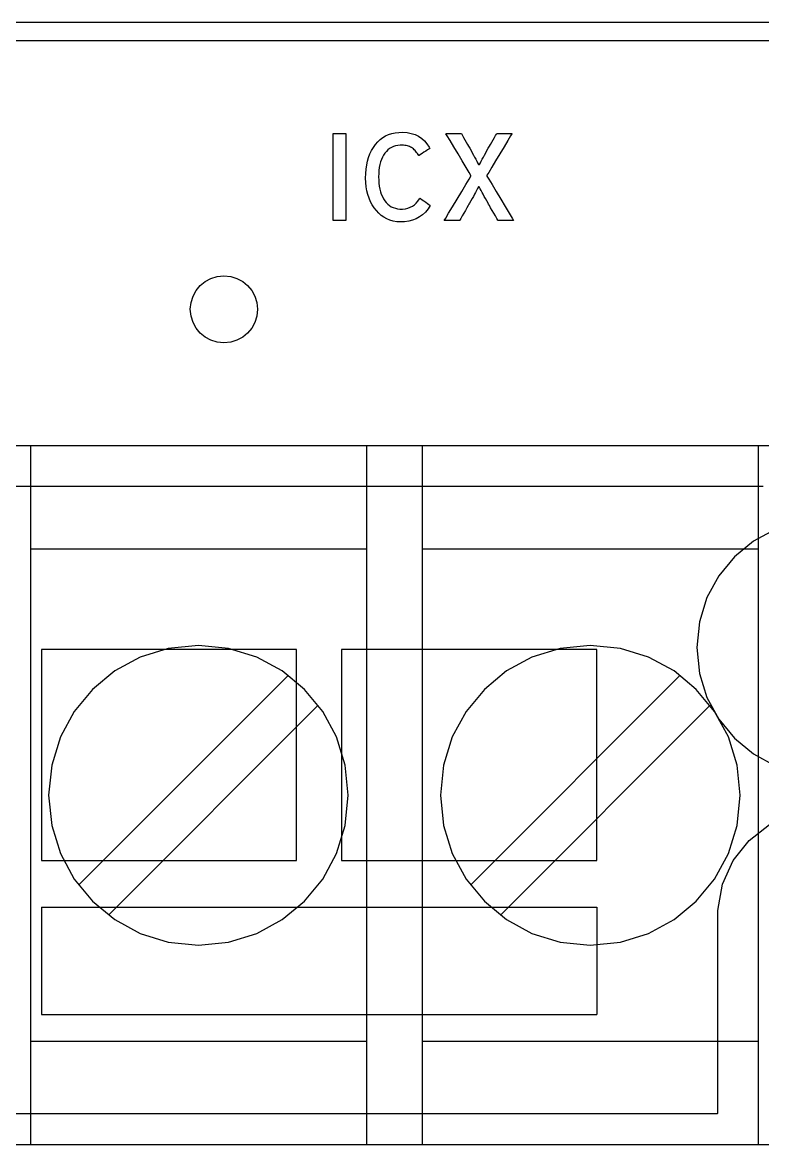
# Model space of a CAD drawing. Extents: x 1 to 47.7, y 0.2 to 33.4.
# Drawn here: x 31.551 to 32.378, y 10.859 to 12.112 of the extents above; entities that cross this region are included whole.
import ezdxf

# ---------------------------------------------------------------- set-up
doc = ezdxf.new("R2010")
doc.units = 0
doc.header["$MEASUREMENT"] = 0
for name, color, linetype in [('1_1__SCREW_TERMINAL_BLOCK_', 7, 'CONTINUOUS'), ('1_2__SCREW_TERMINAL_BLOCK_', 7, 'CONTINUOUS'), ('1_3__CONNECTORIZED_RELAY__', 7, 'CONTINUOUS'), ('1_4__CONNECTORIZED_RELAY__', 7, 'CONTINUOUS')]:
    doc.layers.add(name, color=color, linetype=linetype)

msp = doc.modelspace()

# ---------------------------------------------------------------- linework, layer by layer
at = {"layer": '1_1__SCREW_TERMINAL_BLOCK_'}
for points in [[(35.7684, 12.1115), (35.6209, 12.1115), (35.4715, 12.1115), (35.3202, 12.1115), (35.1673, 12.1115), (35.0127, 12.1115), (34.8566, 12.1115), (34.6991, 12.1115), (34.5404, 12.1115), (34.3804, 12.1115), (34.2193, 12.1115), (34.0572, 12.1115), (33.8942, 12.1115), (33.7305, 12.1115), (33.401, 12.1115), (33.0696, 12.1115), (32.4044, 12.1115), (32.0722, 12.1115), (31.7414, 12.1115), (31.4127, 12.1115)], [(31.4146, 12.0915), (31.5678, 12.0915), (31.8762, 12.0915), (32.1864, 12.0915), (32.4977, 12.0915), (33.1206, 12.0915), (33.4307, 12.0915), (33.7387, 12.0915), (33.8918, 12.0915), (34.0441, 12.0915), (34.1955, 12.0915), (34.3459, 12.0915), (34.4953, 12.0915), (34.6435, 12.0915), (34.7904, 12.0915), (34.936, 12.0915), (35.0801, 12.0915), (35.2226, 12.0915), (35.3635, 12.0915), (35.5027, 12.0915), (35.64, 12.0915), (35.7754, 12.0915)], [(31.8983, 11.8902), (31.8983, 11.9874), (31.9124, 11.9874), (31.9124, 11.8902), (31.8983, 11.8902)], [(32.3863, 11.6386), (32.3458, 11.6386), (32.2945, 11.6386), (32.2332, 11.6386), (32.1628, 11.6386), (32.0839, 11.6386), (31.9975, 11.6386), (31.9043, 11.6386), (31.8051, 11.6386), (31.7009, 11.6386), (31.4802, 11.6386)], [(31.5603, 11.6386), (31.5603, 10.8586)], [(31.9353, 11.6386), (31.9353, 10.8586)], [(31.9977, 11.6386), (31.9977, 10.8586)], [(32.3727, 11.6386), (32.3727, 10.8586)], [(31.9353, 11.5235), (31.5603, 11.5235)], [(32.3727, 11.5235), (31.9977, 11.5235)], [(31.8482, 11.3826), (31.6139, 11.1483)], [(32.2857, 11.3826), (32.0514, 11.1483)], [(31.8816, 11.3492), (31.6473, 11.1149)], [(32.3191, 11.3492), (32.0849, 11.1149)], [(31.9353, 10.9737), (31.5603, 10.9737)], [(32.3727, 10.9737), (31.9977, 10.9737)], [(31.4802, 10.8586), (31.7009, 10.8586), (31.8051, 10.8586), (31.9043, 10.8586), (31.9975, 10.8586), (32.0839, 10.8586), (32.1628, 10.8586), (32.2332, 10.8586), (32.2945, 10.8586), (32.3458, 10.8586), (32.3863, 10.8586)]]:
    msp.add_lwpolyline(points, dxfattribs=at)
for points in [[(32.0066, 11.9072), (32.0041, 11.9033), (32.0013, 11.8998), (31.9981, 11.8968), (31.9947, 11.8943), (31.9909, 11.8922), (31.9869, 11.8906), (31.9825, 11.8895), (31.9778, 11.8888), (31.9731, 11.8887), (31.9691, 11.889), (31.9652, 11.8897), (31.9615, 11.8908), (31.9581, 11.8922), (31.9549, 11.894), (31.9519, 11.8961), (31.9491, 11.8986), (31.9465, 11.9014), (31.944, 11.9045), (31.9419, 11.9078), (31.94, 11.9114), (31.9383, 11.9152), (31.937, 11.9193), (31.9359, 11.9236), (31.9352, 11.9281), (31.9346, 11.9328), (31.9344, 11.9378), (31.9345, 11.9429), (31.9349, 11.9477), (31.9356, 11.9524), (31.9365, 11.9568), (31.9378, 11.9609), (31.9393, 11.9649), (31.9411, 11.9686), (31.9431, 11.972), (31.9455, 11.9753), (31.948, 11.9782), (31.9507, 11.9808), (31.9536, 11.983), (31.9568, 11.9849), (31.9601, 11.9864), (31.9637, 11.9875), (31.9675, 11.9884), (31.9715, 11.9888), (31.976, 11.9889), (31.9809, 11.9885), (31.9854, 11.9876), (31.9896, 11.9863), (31.9935, 11.9844), (31.997, 11.9821), (32.0001, 11.9794), (32.0029, 11.9761), (32.0054, 11.9724), (32.0061, 11.9707), (32.0051, 11.9701), (32.0036, 11.9691), (32.0016, 11.9678), (31.9995, 11.9665), (31.9974, 11.9651), (31.9956, 11.964), (31.9943, 11.9631), (31.9938, 11.9628), (31.9931, 11.9639), (31.9922, 11.9652), (31.9914, 11.9664), (31.9905, 11.9675), (31.9896, 11.9685), (31.9887, 11.9694), (31.9877, 11.9703), (31.9868, 11.9711), (31.9858, 11.9718), (31.9847, 11.9723), (31.9835, 11.9729), (31.9823, 11.9733), (31.981, 11.9737), (31.9797, 11.974), (31.9782, 11.9742), (31.9767, 11.9744), (31.9752, 11.9744), (31.9731, 11.9744), (31.9704, 11.9742), (31.9679, 11.9737), (31.9655, 11.973), (31.9633, 11.972), (31.9612, 11.9708), (31.9593, 11.9693), (31.9576, 11.9676), (31.956, 11.9657), (31.9545, 11.9635), (31.9532, 11.9611), (31.9521, 11.9585), (31.9511, 11.9558), (31.9503, 11.9528), (31.9497, 11.9497), (31.9493, 11.9463), (31.949, 11.9428), (31.9489, 11.9391), (31.949, 11.9354), (31.9492, 11.9319), (31.9497, 11.9286), (31.9503, 11.9254), (31.951, 11.9225), (31.9519, 11.9197), (31.9531, 11.9171), (31.9543, 11.9147), (31.9558, 11.9125), (31.9574, 11.9104), (31.9591, 11.9086), (31.961, 11.9071), (31.963, 11.9058), (31.9652, 11.9048), (31.9676, 11.904), (31.9701, 11.9035), (31.9727, 11.9032), (31.9757, 11.9032), (31.9788, 11.9035), (31.9816, 11.9041), (31.9843, 11.9051), (31.9867, 11.9063), (31.989, 11.9079), (31.991, 11.9098), (31.9929, 11.9121), (31.9945, 11.9146), (31.9952, 11.9152), (31.9961, 11.9145), (31.9977, 11.9134), (31.9995, 11.9122), (32.0015, 11.9108), (32.0035, 11.9094), (32.0051, 11.9083), (32.0062, 11.9075)], [(32.0824, 11.8902), (32.082, 11.8909), (32.0809, 11.8927), (32.0794, 11.8954), (32.0776, 11.8985), (32.0758, 11.9017), (32.074, 11.9047), (32.0726, 11.9072), (32.0717, 11.9087), (32.0711, 11.9098), (32.0696, 11.9124), (32.0682, 11.9149), (32.0669, 11.9173), (32.0657, 11.9196), (32.0644, 11.9218), (32.0633, 11.9239), (32.0622, 11.9259), (32.0612, 11.9278), (32.0603, 11.9279), (32.0593, 11.926), (32.0583, 11.924), (32.0572, 11.9218), (32.056, 11.9196), (32.0547, 11.9173), (32.0534, 11.9149), (32.0519, 11.9124), (32.0504, 11.9098), (32.0498, 11.9087), (32.0489, 11.9072), (32.0475, 11.9047), (32.0458, 11.9017), (32.044, 11.8985), (32.0422, 11.8954), (32.0407, 11.8927), (32.0396, 11.8909), (32.0393, 11.8902), (32.0386, 11.8902), (32.037, 11.8902), (32.0346, 11.8902), (32.0318, 11.8902), (32.0289, 11.8902), (32.0262, 11.8902), (32.0239, 11.8902), (32.0225, 11.8902), (32.0222, 11.8903), (32.0238, 11.893), (32.0271, 11.8985), (32.0315, 11.9058), (32.0366, 11.9142), (32.0417, 11.9227), (32.0463, 11.9304), (32.0499, 11.9364), (32.052, 11.9399), (32.052, 11.9408), (32.0501, 11.944), (32.0467, 11.9497), (32.0423, 11.9569), (32.0376, 11.9649), (32.0328, 11.9727), (32.0287, 11.9797), (32.0256, 11.9848), (32.0241, 11.9873), (32.0244, 11.9874), (32.0259, 11.9874), (32.0281, 11.9874), (32.0309, 11.9874), (32.0339, 11.9874), (32.0367, 11.9874), (32.0391, 11.9874), (32.0408, 11.9874), (32.0414, 11.9874), (32.0417, 11.9868), (32.0426, 11.9853), (32.0438, 11.9831), (32.0453, 11.9806), (32.0468, 11.9779), (32.0482, 11.9754), (32.0494, 11.9734), (32.0501, 11.9721), (32.0507, 11.9711), (32.0521, 11.9685), (32.0535, 11.966), (32.0549, 11.9635), (32.0561, 11.9612), (32.0573, 11.959), (32.0585, 11.9568), (32.0595, 11.9548), (32.0605, 11.9528), (32.0615, 11.9528), (32.0625, 11.9547), (32.0635, 11.9567), (32.0647, 11.9588), (32.0659, 11.9611), (32.0671, 11.9634), (32.0685, 11.9658), (32.0699, 11.9684), (32.0714, 11.971), (32.0719, 11.9721), (32.0727, 11.9734), (32.0738, 11.9754), (32.0753, 11.9779), (32.0768, 11.9806), (32.0783, 11.9831), (32.0796, 11.9853), (32.0804, 11.9868), (32.0808, 11.9874), (32.0814, 11.9874), (32.083, 11.9874), (32.0854, 11.9874), (32.0882, 11.9874), (32.0911, 11.9874), (32.0938, 11.9874), (32.0961, 11.9874), (32.0975, 11.9874), (32.0978, 11.9873), (32.0963, 11.9848), (32.0932, 11.9797), (32.0891, 11.9728), (32.0843, 11.9649), (32.0796, 11.957), (32.0752, 11.9498), (32.0718, 11.9441), (32.0699, 11.9409), (32.0699, 11.94), (32.072, 11.9365), (32.0756, 11.9305), (32.0802, 11.9228), (32.0853, 11.9143), (32.0904, 11.9059), (32.0948, 11.8985), (32.0981, 11.893), (32.0997, 11.8903), (32.0994, 11.8902), (32.0979, 11.8902), (32.0957, 11.8902), (32.0929, 11.8902), (32.09, 11.8902), (32.0871, 11.8902), (32.0847, 11.8902), (32.083, 11.8902)], [(31.8137, 11.7912), (31.813, 11.7836), (31.8108, 11.7766), (31.8073, 11.7702), (31.8027, 11.7647), (31.7972, 11.7601), (31.7908, 11.7566), (31.7838, 11.7545), (31.7762, 11.7537), (31.7687, 11.7545), (31.7616, 11.7566), (31.7553, 11.7601), (31.7497, 11.7647), (31.7451, 11.7702), (31.7417, 11.7766), (31.7395, 11.7836), (31.7387, 11.7912), (31.7395, 11.7987), (31.7417, 11.8058), (31.7451, 11.8122), (31.7497, 11.8177), (31.7553, 11.8223), (31.7616, 11.8257), (31.7687, 11.8279), (31.7762, 11.8287), (31.7838, 11.8279), (31.7908, 11.8257), (31.7972, 11.8223), (31.8027, 11.8177), (31.8073, 11.8122), (31.8108, 11.8058), (31.813, 11.7987)], [(31.915, 11.2486), (31.9116, 11.2823), (31.9019, 11.3137), (31.8865, 11.3422), (31.8661, 11.3669), (31.8413, 11.3874), (31.8129, 11.4029), (31.7815, 11.4126), (31.7478, 11.416), (31.7141, 11.4126), (31.6827, 11.4029), (31.6543, 11.3874), (31.6295, 11.3669), (31.6091, 11.3422), (31.5937, 11.3137), (31.5839, 11.2823), (31.5805, 11.2486), (31.5839, 11.2149), (31.5937, 11.1835), (31.6091, 11.1551), (31.6295, 11.1303), (31.6543, 11.1098), (31.6827, 11.0944), (31.7141, 11.0846), (31.7478, 11.0812), (31.7815, 11.0846), (31.8129, 11.0944), (31.8413, 11.1098), (31.8661, 11.1303), (31.8865, 11.1551), (31.9019, 11.1835), (31.9116, 11.2149)], [(32.3526, 11.2486), (32.3492, 11.2823), (32.3394, 11.3137), (32.324, 11.3422), (32.3035, 11.3669), (32.2788, 11.3874), (32.2504, 11.4029), (32.219, 11.4126), (32.1853, 11.416), (32.1515, 11.4126), (32.1201, 11.4029), (32.0917, 11.3874), (32.067, 11.3669), (32.0466, 11.3422), (32.0312, 11.3137), (32.0214, 11.2823), (32.018, 11.2486), (32.0214, 11.2149), (32.0312, 11.1835), (32.0466, 11.1551), (32.067, 11.1303), (32.0917, 11.1098), (32.1201, 11.0944), (32.1515, 11.0846), (32.1853, 11.0812), (32.219, 11.0846), (32.2504, 11.0944), (32.2788, 11.1098), (32.3035, 11.1303), (32.324, 11.1551), (32.3394, 11.1835), (32.3492, 11.2149)]]:
    msp.add_lwpolyline(points, close=True, dxfattribs=at)
at = {"layer": '1_2__SCREW_TERMINAL_BLOCK_'}
for points in [[(35.7684, 12.1115), (35.6209, 12.1115), (35.4715, 12.1115), (35.3202, 12.1115), (35.1673, 12.1115), (35.0127, 12.1115), (34.8566, 12.1115), (34.6991, 12.1115), (34.5404, 12.1115), (34.3804, 12.1115), (34.2193, 12.1115), (34.0572, 12.1115), (33.8942, 12.1115), (33.7305, 12.1115), (33.401, 12.1115), (33.0696, 12.1115), (32.4044, 12.1115), (32.0722, 12.1115), (31.7414, 12.1115), (31.4127, 12.1115)], [(31.4146, 12.0915), (31.5678, 12.0915), (31.8762, 12.0915), (32.1864, 12.0915), (32.4977, 12.0915), (33.1206, 12.0915), (33.4307, 12.0915), (33.7387, 12.0915), (33.8918, 12.0915), (34.0441, 12.0915), (34.1955, 12.0915), (34.3459, 12.0915), (34.4953, 12.0915), (34.6435, 12.0915), (34.7904, 12.0915), (34.936, 12.0915), (35.0801, 12.0915), (35.2226, 12.0915), (35.3635, 12.0915), (35.5027, 12.0915), (35.64, 12.0915), (35.7754, 12.0915)], [(31.8983, 11.8902), (31.8983, 11.9874), (31.9124, 11.9874), (31.9124, 11.8902), (31.8983, 11.8902)], [(32.3972, 11.6386), (32.3741, 11.6386), (32.3458, 11.6386), (32.3128, 11.6386), (32.2752, 11.6386), (32.2332, 11.6386), (32.1872, 11.6386), (32.1374, 11.6386), (32.0839, 11.6386), (31.9671, 11.6386), (31.8388, 11.6386), (31.7009, 11.6386), (31.5552, 11.6386), (31.4039, 11.6386)], [(31.5603, 11.6386), (31.5603, 10.8586)], [(31.9353, 11.6386), (31.9353, 10.8586)], [(31.9977, 11.6386), (31.9977, 10.8586)], [(32.3727, 11.6386), (32.3727, 10.8586)], [(31.9353, 11.5235), (31.5603, 11.5235)], [(32.3727, 11.5235), (31.9977, 11.5235)], [(31.8482, 11.3826), (31.6139, 11.1483)], [(32.2857, 11.3826), (32.0514, 11.1483)], [(31.8816, 11.3492), (31.6473, 11.1149)], [(32.3191, 11.3492), (32.0849, 11.1149)], [(31.9353, 10.9737), (31.5603, 10.9737)], [(32.3727, 10.9737), (31.9977, 10.9737)], [(31.4039, 10.8586), (31.5552, 10.8586), (31.7009, 10.8586), (31.8388, 10.8586), (31.9671, 10.8586), (32.0839, 10.8586), (32.1374, 10.8586), (32.1872, 10.8586), (32.2332, 10.8586), (32.2752, 10.8586), (32.3128, 10.8586), (32.3458, 10.8586), (32.3741, 10.8586), (32.3972, 10.8586)]]:
    msp.add_lwpolyline(points, dxfattribs=at)
for points in [[(32.0066, 11.9072), (32.0041, 11.9033), (32.0013, 11.8998), (31.9981, 11.8968), (31.9947, 11.8943), (31.9909, 11.8922), (31.9869, 11.8906), (31.9825, 11.8895), (31.9778, 11.8888), (31.9731, 11.8887), (31.9691, 11.889), (31.9652, 11.8897), (31.9615, 11.8908), (31.9581, 11.8922), (31.9549, 11.894), (31.9519, 11.8961), (31.9491, 11.8986), (31.9465, 11.9014), (31.944, 11.9045), (31.9419, 11.9078), (31.94, 11.9114), (31.9383, 11.9152), (31.937, 11.9193), (31.9359, 11.9236), (31.9352, 11.9281), (31.9346, 11.9328), (31.9344, 11.9378), (31.9345, 11.9429), (31.9349, 11.9477), (31.9356, 11.9524), (31.9365, 11.9568), (31.9378, 11.9609), (31.9393, 11.9649), (31.9411, 11.9686), (31.9431, 11.972), (31.9455, 11.9753), (31.948, 11.9782), (31.9507, 11.9808), (31.9536, 11.983), (31.9568, 11.9849), (31.9601, 11.9864), (31.9637, 11.9875), (31.9675, 11.9884), (31.9715, 11.9888), (31.976, 11.9889), (31.9809, 11.9885), (31.9854, 11.9876), (31.9896, 11.9863), (31.9935, 11.9844), (31.997, 11.9821), (32.0001, 11.9794), (32.0029, 11.9761), (32.0054, 11.9724), (32.0061, 11.9707), (32.0051, 11.9701), (32.0036, 11.9691), (32.0016, 11.9678), (31.9995, 11.9665), (31.9974, 11.9651), (31.9956, 11.964), (31.9943, 11.9631), (31.9938, 11.9628), (31.9931, 11.9639), (31.9922, 11.9652), (31.9914, 11.9664), (31.9905, 11.9675), (31.9896, 11.9685), (31.9887, 11.9694), (31.9877, 11.9703), (31.9868, 11.9711), (31.9858, 11.9718), (31.9847, 11.9723), (31.9835, 11.9729), (31.9823, 11.9733), (31.981, 11.9737), (31.9797, 11.974), (31.9782, 11.9742), (31.9767, 11.9744), (31.9752, 11.9744), (31.9731, 11.9744), (31.9704, 11.9742), (31.9679, 11.9737), (31.9655, 11.973), (31.9633, 11.972), (31.9612, 11.9708), (31.9593, 11.9693), (31.9576, 11.9676), (31.956, 11.9657), (31.9545, 11.9635), (31.9532, 11.9611), (31.9521, 11.9585), (31.9511, 11.9558), (31.9503, 11.9528), (31.9497, 11.9497), (31.9493, 11.9463), (31.949, 11.9428), (31.9489, 11.9391), (31.949, 11.9354), (31.9492, 11.9319), (31.9497, 11.9286), (31.9503, 11.9254), (31.951, 11.9225), (31.9519, 11.9197), (31.9531, 11.9171), (31.9543, 11.9147), (31.9558, 11.9125), (31.9574, 11.9104), (31.9591, 11.9086), (31.961, 11.9071), (31.963, 11.9058), (31.9652, 11.9048), (31.9676, 11.904), (31.9701, 11.9035), (31.9727, 11.9032), (31.9757, 11.9032), (31.9788, 11.9035), (31.9816, 11.9041), (31.9843, 11.9051), (31.9867, 11.9063), (31.989, 11.9079), (31.991, 11.9098), (31.9929, 11.9121), (31.9945, 11.9146), (31.9952, 11.9152), (31.9961, 11.9145), (31.9977, 11.9134), (31.9995, 11.9122), (32.0015, 11.9108), (32.0035, 11.9094), (32.0051, 11.9083), (32.0062, 11.9075)], [(32.0824, 11.8902), (32.082, 11.8909), (32.0809, 11.8927), (32.0794, 11.8954), (32.0776, 11.8985), (32.0758, 11.9017), (32.074, 11.9047), (32.0726, 11.9072), (32.0717, 11.9087), (32.0711, 11.9098), (32.0696, 11.9124), (32.0682, 11.9149), (32.0669, 11.9173), (32.0657, 11.9196), (32.0644, 11.9218), (32.0633, 11.9239), (32.0622, 11.9259), (32.0612, 11.9278), (32.0603, 11.9279), (32.0593, 11.926), (32.0583, 11.924), (32.0572, 11.9218), (32.056, 11.9196), (32.0547, 11.9173), (32.0534, 11.9149), (32.0519, 11.9124), (32.0504, 11.9098), (32.0498, 11.9087), (32.0489, 11.9072), (32.0475, 11.9047), (32.0458, 11.9017), (32.044, 11.8985), (32.0422, 11.8954), (32.0407, 11.8927), (32.0396, 11.8909), (32.0393, 11.8902), (32.0386, 11.8902), (32.037, 11.8902), (32.0346, 11.8902), (32.0318, 11.8902), (32.0289, 11.8902), (32.0262, 11.8902), (32.0239, 11.8902), (32.0225, 11.8902), (32.0222, 11.8903), (32.0238, 11.893), (32.0271, 11.8985), (32.0315, 11.9058), (32.0366, 11.9142), (32.0417, 11.9227), (32.0463, 11.9304), (32.0499, 11.9364), (32.052, 11.9399), (32.052, 11.9408), (32.0501, 11.944), (32.0467, 11.9497), (32.0423, 11.9569), (32.0376, 11.9649), (32.0328, 11.9727), (32.0287, 11.9797), (32.0256, 11.9848), (32.0241, 11.9873), (32.0244, 11.9874), (32.0259, 11.9874), (32.0281, 11.9874), (32.0309, 11.9874), (32.0339, 11.9874), (32.0367, 11.9874), (32.0391, 11.9874), (32.0408, 11.9874), (32.0414, 11.9874), (32.0417, 11.9868), (32.0426, 11.9853), (32.0438, 11.9831), (32.0453, 11.9806), (32.0468, 11.9779), (32.0482, 11.9754), (32.0494, 11.9734), (32.0501, 11.9721), (32.0507, 11.9711), (32.0521, 11.9685), (32.0535, 11.966), (32.0549, 11.9635), (32.0561, 11.9612), (32.0573, 11.959), (32.0585, 11.9568), (32.0595, 11.9548), (32.0605, 11.9528), (32.0615, 11.9528), (32.0625, 11.9547), (32.0635, 11.9567), (32.0647, 11.9588), (32.0659, 11.9611), (32.0671, 11.9634), (32.0685, 11.9658), (32.0699, 11.9684), (32.0714, 11.971), (32.0719, 11.9721), (32.0727, 11.9734), (32.0738, 11.9754), (32.0753, 11.9779), (32.0768, 11.9806), (32.0783, 11.9831), (32.0796, 11.9853), (32.0804, 11.9868), (32.0808, 11.9874), (32.0814, 11.9874), (32.083, 11.9874), (32.0854, 11.9874), (32.0882, 11.9874), (32.0911, 11.9874), (32.0938, 11.9874), (32.0961, 11.9874), (32.0975, 11.9874), (32.0978, 11.9873), (32.0963, 11.9848), (32.0932, 11.9797), (32.0891, 11.9728), (32.0843, 11.9649), (32.0796, 11.957), (32.0752, 11.9498), (32.0718, 11.9441), (32.0699, 11.9409), (32.0699, 11.94), (32.072, 11.9365), (32.0756, 11.9305), (32.0802, 11.9228), (32.0853, 11.9143), (32.0904, 11.9059), (32.0948, 11.8985), (32.0981, 11.893), (32.0997, 11.8903), (32.0994, 11.8902), (32.0979, 11.8902), (32.0957, 11.8902), (32.0929, 11.8902), (32.09, 11.8902), (32.0871, 11.8902), (32.0847, 11.8902), (32.083, 11.8902)], [(31.8137, 11.7912), (31.813, 11.7836), (31.8108, 11.7766), (31.8073, 11.7702), (31.8027, 11.7647), (31.7972, 11.7601), (31.7908, 11.7566), (31.7838, 11.7545), (31.7762, 11.7537), (31.7687, 11.7545), (31.7616, 11.7566), (31.7553, 11.7601), (31.7497, 11.7647), (31.7451, 11.7702), (31.7417, 11.7766), (31.7395, 11.7836), (31.7387, 11.7912), (31.7395, 11.7987), (31.7417, 11.8058), (31.7451, 11.8122), (31.7497, 11.8177), (31.7553, 11.8223), (31.7616, 11.8257), (31.7687, 11.8279), (31.7762, 11.8287), (31.7838, 11.8279), (31.7908, 11.8257), (31.7972, 11.8223), (31.8027, 11.8177), (31.8073, 11.8122), (31.8108, 11.8058), (31.813, 11.7987)], [(31.915, 11.2486), (31.9116, 11.2823), (31.9019, 11.3137), (31.8865, 11.3422), (31.8661, 11.3669), (31.8413, 11.3874), (31.8129, 11.4029), (31.7815, 11.4126), (31.7478, 11.416), (31.7141, 11.4126), (31.6827, 11.4029), (31.6543, 11.3874), (31.6295, 11.3669), (31.6091, 11.3422), (31.5937, 11.3137), (31.5839, 11.2823), (31.5805, 11.2486), (31.5839, 11.2149), (31.5937, 11.1835), (31.6091, 11.1551), (31.6295, 11.1303), (31.6543, 11.1098), (31.6827, 11.0944), (31.7141, 11.0846), (31.7478, 11.0812), (31.7815, 11.0846), (31.8129, 11.0944), (31.8413, 11.1098), (31.8661, 11.1303), (31.8865, 11.1551), (31.9019, 11.1835), (31.9116, 11.2149)], [(32.3526, 11.2486), (32.3492, 11.2823), (32.3394, 11.3137), (32.324, 11.3422), (32.3035, 11.3669), (32.2788, 11.3874), (32.2504, 11.4029), (32.219, 11.4126), (32.1853, 11.416), (32.1515, 11.4126), (32.1201, 11.4029), (32.0917, 11.3874), (32.067, 11.3669), (32.0466, 11.3422), (32.0312, 11.3137), (32.0214, 11.2823), (32.018, 11.2486), (32.0214, 11.2149), (32.0312, 11.1835), (32.0466, 11.1551), (32.067, 11.1303), (32.0917, 11.1098), (32.1201, 11.0944), (32.1515, 11.0846), (32.1853, 11.0812), (32.219, 11.0846), (32.2504, 11.0944), (32.2788, 11.1098), (32.3035, 11.1303), (32.324, 11.1551), (32.3394, 11.1835), (32.3492, 11.2149)]]:
    msp.add_lwpolyline(points, close=True, dxfattribs=at)
at = {"layer": '1_3__CONNECTORIZED_RELAY__'}
for points in [[(35.7358, 12.1115), (35.5879, 12.1115), (35.438, 12.1115), (35.2864, 12.1115), (35.1331, 12.1115), (34.9781, 12.1115), (34.8217, 12.1115), (34.664, 12.1115), (34.5049, 12.1115), (34.3447, 12.1115), (34.1834, 12.1115), (34.0211, 12.1115), (33.8579, 12.1115), (33.694, 12.1115), (33.3643, 12.1115), (33.0327, 12.1115), (32.7002, 12.1115), (32.0354, 12.1115), (31.7047, 12.1115), (31.3764, 12.1115)], [(31.3751, 12.0915), (31.6139, 12.0915), (31.8544, 12.0915), (32.096, 12.0915), (33.0671, 12.0915), (33.3092, 12.0915), (33.5503, 12.0915), (33.7901, 12.0915), (34.0282, 12.0915), (34.2642, 12.0915), (34.4978, 12.0915), (34.7285, 12.0915), (34.8427, 12.0915), (34.9561, 12.0915), (35.0686, 12.0915), (35.1802, 12.0915), (35.2908, 12.0915), (35.4003, 12.0915), (35.5088, 12.0915), (35.6162, 12.0915), (35.7225, 12.0915)], [(31.8983, 11.8902), (31.8983, 11.9874), (31.9124, 11.9874), (31.9124, 11.8902), (31.8983, 11.8902)], [(32.3781, 11.5935), (32.349, 11.5935), (32.3154, 11.5935), (32.2775, 11.5935), (32.2355, 11.5935), (32.1896, 11.5935), (32.0873, 11.5935), (31.9724, 11.5935), (31.8467, 11.5935), (31.7121, 11.5935), (31.5706, 11.5935), (31.2737, 11.5935)], [(32.3917, 11.5454), (32.3674, 11.5322), (32.3462, 11.5147), (32.3287, 11.4936), (32.3155, 11.4693), (32.3072, 11.4424), (32.3043, 11.4136), (32.3072, 11.3847), (32.3155, 11.3578), (32.3287, 11.3335), (32.3462, 11.3123), (32.3674, 11.2948), (32.3917, 11.2816)], [(31.5725, 11.1759), (31.8574, 11.1759), (31.8574, 11.4112), (31.5725, 11.4112), (31.5725, 11.1759)], [(31.9074, 11.1759), (32.1925, 11.1759), (32.1925, 11.4112), (31.9074, 11.4112), (31.9074, 11.1759)], [(31.508, 10.8934), (31.647, 10.8934), (31.7783, 10.8934), (31.8998, 10.8934), (32.0099, 10.8934), (32.1067, 10.8934), (32.1495, 10.8934), (32.1883, 10.8934), (32.2228, 10.8934), (32.2528, 10.8934), (32.2781, 10.8934), (32.2984, 10.8934), (32.3136, 10.8934), (32.3233, 10.8934), (32.3274, 10.8934), (32.3275, 10.8936), (32.3275, 10.8989), (32.3275, 10.9107), (32.3275, 10.9278), (32.3275, 10.9729), (32.3275, 11.0241), (32.3275, 11.0712), (32.3275, 11.09), (32.3275, 11.1041), (32.3277, 11.1198), (32.3329, 11.1492), (32.3449, 11.1757), (32.3627, 11.1983), (32.3853, 11.2161)], [(31.5725, 11.1236), (32.1925, 11.1236)], [(31.5725, 11.1236), (31.5725, 11.0037)], [(32.1925, 11.1236), (32.1925, 11.0037)], [(31.5725, 11.0037), (32.1925, 11.0037)]]:
    msp.add_lwpolyline(points, dxfattribs=at)
for points in [[(32.0066, 11.9072), (32.0041, 11.9033), (32.0013, 11.8998), (31.9981, 11.8968), (31.9947, 11.8943), (31.9909, 11.8922), (31.9869, 11.8906), (31.9825, 11.8895), (31.9778, 11.8888), (31.9731, 11.8887), (31.9691, 11.889), (31.9652, 11.8897), (31.9615, 11.8908), (31.9581, 11.8922), (31.9549, 11.894), (31.9519, 11.8961), (31.9491, 11.8986), (31.9465, 11.9014), (31.944, 11.9045), (31.9419, 11.9078), (31.94, 11.9114), (31.9383, 11.9152), (31.937, 11.9193), (31.9359, 11.9236), (31.9352, 11.9281), (31.9346, 11.9328), (31.9344, 11.9378), (31.9345, 11.9429), (31.9349, 11.9477), (31.9356, 11.9524), (31.9365, 11.9568), (31.9378, 11.9609), (31.9393, 11.9649), (31.9411, 11.9686), (31.9431, 11.972), (31.9455, 11.9753), (31.948, 11.9782), (31.9507, 11.9808), (31.9536, 11.983), (31.9568, 11.9849), (31.9601, 11.9864), (31.9637, 11.9875), (31.9675, 11.9884), (31.9715, 11.9888), (31.976, 11.9889), (31.9809, 11.9885), (31.9854, 11.9876), (31.9896, 11.9863), (31.9935, 11.9844), (31.997, 11.9821), (32.0001, 11.9794), (32.0029, 11.9761), (32.0054, 11.9724), (32.0061, 11.9707), (32.0051, 11.9701), (32.0036, 11.9691), (32.0016, 11.9678), (31.9995, 11.9665), (31.9974, 11.9651), (31.9956, 11.964), (31.9943, 11.9631), (31.9938, 11.9628), (31.9931, 11.9639), (31.9922, 11.9652), (31.9914, 11.9664), (31.9905, 11.9675), (31.9896, 11.9685), (31.9887, 11.9694), (31.9877, 11.9703), (31.9868, 11.9711), (31.9858, 11.9718), (31.9847, 11.9723), (31.9835, 11.9729), (31.9823, 11.9733), (31.981, 11.9737), (31.9797, 11.974), (31.9782, 11.9742), (31.9767, 11.9744), (31.9752, 11.9744), (31.9731, 11.9744), (31.9704, 11.9742), (31.9679, 11.9737), (31.9655, 11.973), (31.9633, 11.972), (31.9612, 11.9708), (31.9593, 11.9693), (31.9576, 11.9676), (31.956, 11.9657), (31.9545, 11.9635), (31.9532, 11.9611), (31.9521, 11.9585), (31.9511, 11.9558), (31.9503, 11.9528), (31.9497, 11.9497), (31.9493, 11.9463), (31.949, 11.9428), (31.9489, 11.9391), (31.949, 11.9354), (31.9492, 11.9319), (31.9497, 11.9286), (31.9503, 11.9254), (31.951, 11.9225), (31.9519, 11.9197), (31.9531, 11.9171), (31.9543, 11.9147), (31.9558, 11.9125), (31.9574, 11.9104), (31.9591, 11.9086), (31.961, 11.9071), (31.963, 11.9058), (31.9652, 11.9048), (31.9676, 11.904), (31.9701, 11.9035), (31.9727, 11.9032), (31.9757, 11.9032), (31.9788, 11.9035), (31.9816, 11.9041), (31.9843, 11.9051), (31.9867, 11.9063), (31.989, 11.9079), (31.991, 11.9098), (31.9929, 11.9121), (31.9945, 11.9146), (31.9952, 11.9152), (31.9961, 11.9145), (31.9977, 11.9134), (31.9995, 11.9122), (32.0015, 11.9108), (32.0035, 11.9094), (32.0051, 11.9083), (32.0062, 11.9075)], [(32.0824, 11.8902), (32.082, 11.8909), (32.0809, 11.8927), (32.0794, 11.8954), (32.0776, 11.8985), (32.0758, 11.9017), (32.074, 11.9047), (32.0726, 11.9072), (32.0717, 11.9087), (32.0711, 11.9098), (32.0696, 11.9124), (32.0682, 11.9149), (32.0669, 11.9173), (32.0657, 11.9196), (32.0644, 11.9218), (32.0633, 11.9239), (32.0622, 11.9259), (32.0612, 11.9278), (32.0603, 11.9279), (32.0593, 11.926), (32.0583, 11.924), (32.0572, 11.9218), (32.056, 11.9196), (32.0547, 11.9173), (32.0534, 11.9149), (32.0519, 11.9124), (32.0504, 11.9098), (32.0498, 11.9087), (32.0489, 11.9072), (32.0475, 11.9047), (32.0458, 11.9017), (32.044, 11.8985), (32.0422, 11.8954), (32.0407, 11.8927), (32.0396, 11.8909), (32.0393, 11.8902), (32.0386, 11.8902), (32.037, 11.8902), (32.0346, 11.8902), (32.0318, 11.8902), (32.0289, 11.8902), (32.0262, 11.8902), (32.0239, 11.8902), (32.0225, 11.8902), (32.0222, 11.8903), (32.0238, 11.893), (32.0271, 11.8985), (32.0315, 11.9058), (32.0366, 11.9142), (32.0417, 11.9227), (32.0463, 11.9304), (32.0499, 11.9364), (32.052, 11.9399), (32.052, 11.9408), (32.0501, 11.944), (32.0467, 11.9497), (32.0423, 11.9569), (32.0376, 11.9649), (32.0328, 11.9727), (32.0287, 11.9797), (32.0256, 11.9848), (32.0241, 11.9873), (32.0244, 11.9874), (32.0259, 11.9874), (32.0281, 11.9874), (32.0309, 11.9874), (32.0339, 11.9874), (32.0367, 11.9874), (32.0391, 11.9874), (32.0408, 11.9874), (32.0414, 11.9874), (32.0417, 11.9868), (32.0426, 11.9853), (32.0438, 11.9831), (32.0453, 11.9806), (32.0468, 11.9779), (32.0482, 11.9754), (32.0494, 11.9734), (32.0501, 11.9721), (32.0507, 11.9711), (32.0521, 11.9685), (32.0535, 11.966), (32.0549, 11.9635), (32.0561, 11.9612), (32.0573, 11.959), (32.0585, 11.9568), (32.0595, 11.9548), (32.0605, 11.9528), (32.0615, 11.9528), (32.0625, 11.9547), (32.0635, 11.9567), (32.0647, 11.9588), (32.0659, 11.9611), (32.0671, 11.9634), (32.0685, 11.9658), (32.0699, 11.9684), (32.0714, 11.971), (32.0719, 11.9721), (32.0727, 11.9734), (32.0738, 11.9754), (32.0753, 11.9779), (32.0768, 11.9806), (32.0783, 11.9831), (32.0796, 11.9853), (32.0804, 11.9868), (32.0808, 11.9874), (32.0814, 11.9874), (32.083, 11.9874), (32.0854, 11.9874), (32.0882, 11.9874), (32.0911, 11.9874), (32.0938, 11.9874), (32.0961, 11.9874), (32.0975, 11.9874), (32.0978, 11.9873), (32.0963, 11.9848), (32.0932, 11.9797), (32.0891, 11.9728), (32.0843, 11.9649), (32.0796, 11.957), (32.0752, 11.9498), (32.0718, 11.9441), (32.0699, 11.9409), (32.0699, 11.94), (32.072, 11.9365), (32.0756, 11.9305), (32.0802, 11.9228), (32.0853, 11.9143), (32.0904, 11.9059), (32.0948, 11.8985), (32.0981, 11.893), (32.0997, 11.8903), (32.0994, 11.8902), (32.0979, 11.8902), (32.0957, 11.8902), (32.0929, 11.8902), (32.09, 11.8902), (32.0871, 11.8902), (32.0847, 11.8902), (32.083, 11.8902)], [(31.8137, 11.7912), (31.813, 11.7836), (31.8108, 11.7766), (31.8073, 11.7702), (31.8027, 11.7647), (31.7972, 11.7601), (31.7908, 11.7566), (31.7838, 11.7545), (31.7762, 11.7537), (31.7687, 11.7545), (31.7616, 11.7566), (31.7553, 11.7601), (31.7497, 11.7647), (31.7451, 11.7702), (31.7417, 11.7766), (31.7395, 11.7836), (31.7387, 11.7912), (31.7395, 11.7987), (31.7417, 11.8058), (31.7451, 11.8122), (31.7497, 11.8177), (31.7553, 11.8223), (31.7616, 11.8257), (31.7687, 11.8279), (31.7762, 11.8287), (31.7838, 11.8279), (31.7908, 11.8257), (31.7972, 11.8223), (31.8027, 11.8177), (31.8073, 11.8122), (31.8108, 11.8058), (31.813, 11.7987)]]:
    msp.add_lwpolyline(points, close=True, dxfattribs=at)
at = {"layer": '1_4__CONNECTORIZED_RELAY__'}
for points in [[(35.7113, 12.1115), (35.5589, 12.1115), (35.4045, 12.1115), (35.2482, 12.1115), (35.0902, 12.1115), (34.9305, 12.1115), (34.7693, 12.1115), (34.6067, 12.1115), (34.4427, 12.1115), (34.2776, 12.1115), (34.1113, 12.1115), (33.9441, 12.1115), (33.7761, 12.1115), (33.4377, 12.1115), (33.0973, 12.1115), (32.7557, 12.1115), (32.0722, 12.1115), (31.7322, 12.1115), (31.3946, 12.1115)], [(31.4176, 12.0915), (31.734, 12.0915), (32.0527, 12.0915), (32.3731, 12.0915), (33.0151, 12.0915), (33.3351, 12.0915), (33.6533, 12.0915), (33.8115, 12.0915), (33.9689, 12.0915), (34.1254, 12.0915), (34.281, 12.0915), (34.4355, 12.0915), (34.5888, 12.0915), (34.7408, 12.0915), (34.8914, 12.0915), (35.0406, 12.0915), (35.1881, 12.0915), (35.3339, 12.0915), (35.4779, 12.0915), (35.6201, 12.0915), (35.7601, 12.0915)], [(31.8983, 11.8902), (31.8983, 11.9874), (31.9124, 11.9874), (31.9124, 11.8902), (31.8983, 11.8902)], [(32.3781, 11.5935), (32.349, 11.5935), (32.3154, 11.5935), (32.2775, 11.5935), (32.2355, 11.5935), (32.1896, 11.5935), (32.0873, 11.5935), (31.9724, 11.5935), (31.8467, 11.5935), (31.7121, 11.5935), (31.5706, 11.5935), (31.2737, 11.5935)], [(32.3917, 11.5454), (32.3674, 11.5322), (32.3462, 11.5147), (32.3287, 11.4936), (32.3155, 11.4693), (32.3072, 11.4424), (32.3043, 11.4136), (32.3072, 11.3847), (32.3155, 11.3578), (32.3287, 11.3335), (32.3462, 11.3123), (32.3674, 11.2948), (32.3917, 11.2816)], [(31.5725, 11.1759), (31.8574, 11.1759), (31.8574, 11.4112), (31.5725, 11.4112), (31.5725, 11.1759)], [(31.9074, 11.1759), (32.1925, 11.1759), (32.1925, 11.4112), (31.9074, 11.4112), (31.9074, 11.1759)], [(31.508, 10.8934), (31.647, 10.8934), (31.7783, 10.8934), (31.8998, 10.8934), (32.0099, 10.8934), (32.1067, 10.8934), (32.1495, 10.8934), (32.1883, 10.8934), (32.2228, 10.8934), (32.2528, 10.8934), (32.2781, 10.8934), (32.2984, 10.8934), (32.3136, 10.8934), (32.3233, 10.8934), (32.3274, 10.8934), (32.3275, 10.8936), (32.3275, 10.8989), (32.3275, 10.9107), (32.3275, 10.9278), (32.3275, 10.9729), (32.3275, 11.0241), (32.3275, 11.0712), (32.3275, 11.09), (32.3275, 11.1041), (32.3277, 11.1198), (32.3329, 11.1492), (32.3449, 11.1757), (32.3627, 11.1983), (32.3853, 11.2161)], [(31.5725, 11.1236), (32.1925, 11.1236)], [(31.5725, 11.1236), (31.5725, 11.0037)], [(32.1925, 11.1236), (32.1925, 11.0037)], [(31.5725, 11.0037), (32.1925, 11.0037)]]:
    msp.add_lwpolyline(points, dxfattribs=at)
for points in [[(32.0066, 11.9072), (32.0041, 11.9033), (32.0013, 11.8998), (31.9981, 11.8968), (31.9947, 11.8943), (31.9909, 11.8922), (31.9869, 11.8906), (31.9825, 11.8895), (31.9778, 11.8888), (31.9731, 11.8887), (31.9691, 11.889), (31.9652, 11.8897), (31.9615, 11.8908), (31.9581, 11.8922), (31.9549, 11.894), (31.9519, 11.8961), (31.9491, 11.8986), (31.9465, 11.9014), (31.944, 11.9045), (31.9419, 11.9078), (31.94, 11.9114), (31.9383, 11.9152), (31.937, 11.9193), (31.9359, 11.9236), (31.9352, 11.9281), (31.9346, 11.9328), (31.9344, 11.9378), (31.9345, 11.9429), (31.9349, 11.9477), (31.9356, 11.9524), (31.9365, 11.9568), (31.9378, 11.9609), (31.9393, 11.9649), (31.9411, 11.9686), (31.9431, 11.972), (31.9455, 11.9753), (31.948, 11.9782), (31.9507, 11.9808), (31.9536, 11.983), (31.9568, 11.9849), (31.9601, 11.9864), (31.9637, 11.9875), (31.9675, 11.9884), (31.9715, 11.9888), (31.976, 11.9889), (31.9809, 11.9885), (31.9854, 11.9876), (31.9896, 11.9863), (31.9935, 11.9844), (31.997, 11.9821), (32.0001, 11.9794), (32.0029, 11.9761), (32.0054, 11.9724), (32.0061, 11.9707), (32.0051, 11.9701), (32.0036, 11.9691), (32.0016, 11.9678), (31.9995, 11.9665), (31.9974, 11.9651), (31.9956, 11.964), (31.9943, 11.9631), (31.9938, 11.9628), (31.9931, 11.9639), (31.9922, 11.9652), (31.9914, 11.9664), (31.9905, 11.9675), (31.9896, 11.9685), (31.9887, 11.9694), (31.9877, 11.9703), (31.9868, 11.9711), (31.9858, 11.9718), (31.9847, 11.9723), (31.9835, 11.9729), (31.9823, 11.9733), (31.981, 11.9737), (31.9797, 11.974), (31.9782, 11.9742), (31.9767, 11.9744), (31.9752, 11.9744), (31.9731, 11.9744), (31.9704, 11.9742), (31.9679, 11.9737), (31.9655, 11.973), (31.9633, 11.972), (31.9612, 11.9708), (31.9593, 11.9693), (31.9576, 11.9676), (31.956, 11.9657), (31.9545, 11.9635), (31.9532, 11.9611), (31.9521, 11.9585), (31.9511, 11.9558), (31.9503, 11.9528), (31.9497, 11.9497), (31.9493, 11.9463), (31.949, 11.9428), (31.9489, 11.9391), (31.949, 11.9354), (31.9492, 11.9319), (31.9497, 11.9286), (31.9503, 11.9254), (31.951, 11.9225), (31.9519, 11.9197), (31.9531, 11.9171), (31.9543, 11.9147), (31.9558, 11.9125), (31.9574, 11.9104), (31.9591, 11.9086), (31.961, 11.9071), (31.963, 11.9058), (31.9652, 11.9048), (31.9676, 11.904), (31.9701, 11.9035), (31.9727, 11.9032), (31.9757, 11.9032), (31.9788, 11.9035), (31.9816, 11.9041), (31.9843, 11.9051), (31.9867, 11.9063), (31.989, 11.9079), (31.991, 11.9098), (31.9929, 11.9121), (31.9945, 11.9146), (31.9952, 11.9152), (31.9961, 11.9145), (31.9977, 11.9134), (31.9995, 11.9122), (32.0015, 11.9108), (32.0035, 11.9094), (32.0051, 11.9083), (32.0062, 11.9075)], [(32.0824, 11.8902), (32.082, 11.8909), (32.0809, 11.8927), (32.0794, 11.8954), (32.0776, 11.8985), (32.0758, 11.9017), (32.074, 11.9047), (32.0726, 11.9072), (32.0717, 11.9087), (32.0711, 11.9098), (32.0696, 11.9124), (32.0682, 11.9149), (32.0669, 11.9173), (32.0657, 11.9196), (32.0644, 11.9218), (32.0633, 11.9239), (32.0622, 11.9259), (32.0612, 11.9278), (32.0603, 11.9279), (32.0593, 11.926), (32.0583, 11.924), (32.0572, 11.9218), (32.056, 11.9196), (32.0547, 11.9173), (32.0534, 11.9149), (32.0519, 11.9124), (32.0504, 11.9098), (32.0498, 11.9087), (32.0489, 11.9072), (32.0475, 11.9047), (32.0458, 11.9017), (32.044, 11.8985), (32.0422, 11.8954), (32.0407, 11.8927), (32.0396, 11.8909), (32.0393, 11.8902), (32.0386, 11.8902), (32.037, 11.8902), (32.0346, 11.8902), (32.0318, 11.8902), (32.0289, 11.8902), (32.0262, 11.8902), (32.0239, 11.8902), (32.0225, 11.8902), (32.0222, 11.8903), (32.0238, 11.893), (32.0271, 11.8985), (32.0315, 11.9058), (32.0366, 11.9142), (32.0417, 11.9227), (32.0463, 11.9304), (32.0499, 11.9364), (32.052, 11.9399), (32.052, 11.9408), (32.0501, 11.944), (32.0467, 11.9497), (32.0423, 11.9569), (32.0376, 11.9649), (32.0328, 11.9727), (32.0287, 11.9797), (32.0256, 11.9848), (32.0241, 11.9873), (32.0244, 11.9874), (32.0259, 11.9874), (32.0281, 11.9874), (32.0309, 11.9874), (32.0339, 11.9874), (32.0367, 11.9874), (32.0391, 11.9874), (32.0408, 11.9874), (32.0414, 11.9874), (32.0417, 11.9868), (32.0426, 11.9853), (32.0438, 11.9831), (32.0453, 11.9806), (32.0468, 11.9779), (32.0482, 11.9754), (32.0494, 11.9734), (32.0501, 11.9721), (32.0507, 11.9711), (32.0521, 11.9685), (32.0535, 11.966), (32.0549, 11.9635), (32.0561, 11.9612), (32.0573, 11.959), (32.0585, 11.9568), (32.0595, 11.9548), (32.0605, 11.9528), (32.0615, 11.9528), (32.0625, 11.9547), (32.0635, 11.9567), (32.0647, 11.9588), (32.0659, 11.9611), (32.0671, 11.9634), (32.0685, 11.9658), (32.0699, 11.9684), (32.0714, 11.971), (32.0719, 11.9721), (32.0727, 11.9734), (32.0738, 11.9754), (32.0753, 11.9779), (32.0768, 11.9806), (32.0783, 11.9831), (32.0796, 11.9853), (32.0804, 11.9868), (32.0808, 11.9874), (32.0814, 11.9874), (32.083, 11.9874), (32.0854, 11.9874), (32.0882, 11.9874), (32.0911, 11.9874), (32.0938, 11.9874), (32.0961, 11.9874), (32.0975, 11.9874), (32.0978, 11.9873), (32.0963, 11.9848), (32.0932, 11.9797), (32.0891, 11.9728), (32.0843, 11.9649), (32.0796, 11.957), (32.0752, 11.9498), (32.0718, 11.9441), (32.0699, 11.9409), (32.0699, 11.94), (32.072, 11.9365), (32.0756, 11.9305), (32.0802, 11.9228), (32.0853, 11.9143), (32.0904, 11.9059), (32.0948, 11.8985), (32.0981, 11.893), (32.0997, 11.8903), (32.0994, 11.8902), (32.0979, 11.8902), (32.0957, 11.8902), (32.0929, 11.8902), (32.09, 11.8902), (32.0871, 11.8902), (32.0847, 11.8902), (32.083, 11.8902)], [(31.8137, 11.7912), (31.813, 11.7836), (31.8108, 11.7766), (31.8073, 11.7702), (31.8027, 11.7647), (31.7972, 11.7601), (31.7908, 11.7566), (31.7838, 11.7545), (31.7762, 11.7537), (31.7687, 11.7545), (31.7616, 11.7566), (31.7553, 11.7601), (31.7497, 11.7647), (31.7451, 11.7702), (31.7417, 11.7766), (31.7395, 11.7836), (31.7387, 11.7912), (31.7395, 11.7987), (31.7417, 11.8058), (31.7451, 11.8122), (31.7497, 11.8177), (31.7553, 11.8223), (31.7616, 11.8257), (31.7687, 11.8279), (31.7762, 11.8287), (31.7838, 11.8279), (31.7908, 11.8257), (31.7972, 11.8223), (31.8027, 11.8177), (31.8073, 11.8122), (31.8108, 11.8058), (31.813, 11.7987)]]:
    msp.add_lwpolyline(points, close=True, dxfattribs=at)

doc.saveas('drawing.dxf')
